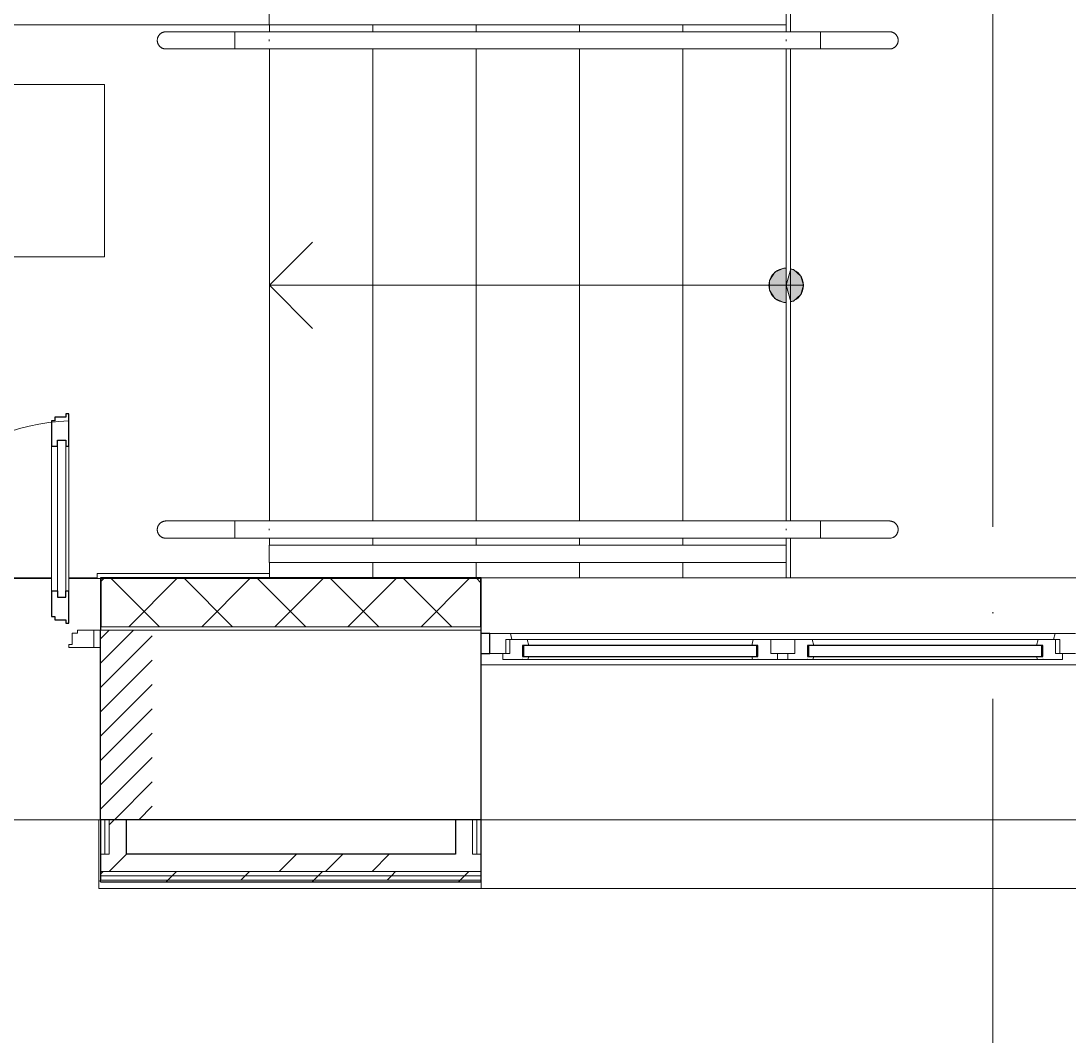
# Model space of a CAD drawing. Header units: millimetres. Extents: x -259809 to 472825, y -397243 to 31861.
# Drawn here: x -25477 to -22435, y -326460 to -323514 of the extents above; entities that cross this region are included whole.
import ezdxf

# ---------------------------------------------------------------- set-up
doc = ezdxf.new("R2010")
doc.units = ezdxf.units.MM
doc.linetypes.add('ADSK_Линия сетки', pattern=[25, 20, -2.5, 0, -2.5])
doc.linetypes.add('ADSK_Штриховая_ш2 п1_5', pattern=[4.5, 3, -1.5])
for name, color, linetype, lineweight in [('_ Окна', 252, 'Continuous', 30), ('Аннотация', 252, 'Continuous', 18), ('Двери', 252, 'Continuous', 9), ('Лестницы', 252, 'Continuous', 9), ('Ограждение', 252, 'Continuous', 9), ('Окна', 252, 'Continuous', 9), ('Оси', 252, 'Continuous', 9), ('Стены внутренние', 252, 'Continuous', 18), ('Стены наружные', 252, 'Continuous', 18), ('Стены штриховка', 7, 'Continuous', 9), ('Стрелки вверх', 7, 'Continuous', 18)]:
    doc.layers.add(name, color=color, linetype=linetype, lineweight=lineweight)
doc.layers.add('Двери открывание', color=7, linetype='Continuous', lineweight=9, true_color=0xc0c0c0)

# ---------------------------------------------------------------- blocks, each defined once
blk = doc.blocks.new('1 этаж')
at = {"layer": 'Двери', "lineweight": 18, "true_color": 0x636466}
h = blk.add_hatch(dxfattribs=at)
h.set_pattern_fill('FP_2', color=251, style=0, pattern_type=2)
h.set_pattern_definition([(45, (-26220.8, 27129.687), (-35.3553, 35.3553), [])])
h.paths.add_polyline_path([(-25149.4, 26854.7), (-25095.8, 26854.7), (-25095.8, 27404.7), (-25245.8, 27404.7), (-25245.8, 26854.7)])
h.paths.add_polyline_path([(-26945.8, 26854.7), (-26945.8, 27404.7), (-27095.8, 27404.7), (-27095.8, 26854.7)])
at = {"layer": 'Стрелки вверх', "true_color": 0x636466}
h = blk.add_hatch(color=251, dxfattribs=at)
edge = h.paths.add_edge_path()
edge.add_arc((-23255.8, 28405.7), 50, 89.8309, 270.1691)
edge.add_line((-23255.7, 28355.7), (-23255.8, 28405.7))
edge.add_line((-23255.8, 28405.7), (-23255.7, 28455.7))
for points in [[(-23262.9, 28356.2), (-23255.8, 28357.2), (-23255.8, 28454.2), (-23262.9, 28455.2), (-23288.5, 28443.5), (-23303.8, 28419.8), (-23303.8, 28391.6), (-23288.5, 28367.9)], [(-23242.8, 28359.1), (-23235, 28360.2), (-23213.7, 28378.7), (-23205.8, 28405.7), (-23213.7, 28432.7), (-23235, 28451.2), (-23242.8, 28452.3)]]:
    blk.add_hatch(color=251, dxfattribs=at).paths.add_polyline_path(points)
h = blk.add_hatch(color=251, dxfattribs=at)
edge = h.paths.add_edge_path()
edge.add_arc((-23255.8, 28405.7), 50, 0, 74.5742)
edge.add_line((-23242.5, 28453.9), (-23255.8, 28405.7))
edge.add_line((-23255.8, 28405.7), (-23205.8, 28405.7))
h = blk.add_hatch(color=251, dxfattribs=at)
edge = h.paths.add_edge_path()
edge.add_arc((-23255.8, 28405.7), 50, 285.4258, 360)
edge.add_line((-23205.8, 28405.7), (-23255.8, 28405.7))
edge.add_line((-23255.8, 28405.7), (-23242.5, 28357.5))
at = {"layer": '_ Окна', "color": 251, "true_color": 0x636466}
for p, q in [((-24115.8, 27394.7), (-24140.8, 27394.7)), ((-24115.8, 27336.7), (-24115.8, 27394.7)), ((-24017.8, 27360.7), (-24020.8, 27360.7)), ((-24020.8, 27360.7), (-24020.8, 27328.7)), ((-23340.8, 27360.7), (-24017.8, 27360.7)), ((-24017.8, 27360.7), (-24017.8, 27328.7)), ((-24017.8, 27328.7), (-24017.8, 27360.7)), ((-23340.8, 27328.7), (-23340.8, 27360.7)), ((-23340.8, 27360.7), (-23340.8, 27328.7)), ((-23337.8, 27360.7), (-23340.8, 27360.7)), ((-23337.8, 27328.7), (-23337.8, 27360.7)), ((-23190.8, 27360.7), (-23193.8, 27360.7)), ((-23193.8, 27360.7), (-23193.8, 27328.7)), ((-22513.8, 27360.7), (-23190.8, 27360.7)), ((-23190.8, 27360.7), (-23190.8, 27328.7)), ((-23190.8, 27328.7), (-23190.8, 27360.7)), ((-22513.8, 27328.7), (-22513.8, 27360.7)), ((-22513.8, 27360.7), (-22513.8, 27328.7)), ((-22510.8, 27360.7), (-22513.8, 27360.7)), ((-22510.8, 27328.7), (-22510.8, 27360.7)), ((-24140.8, 27336.7), (-24115.8, 27336.7)), ((-24020.8, 27328.7), (-24017.8, 27328.7)), ((-24017.8, 27328.7), (-23340.8, 27328.7)), ((-23340.8, 27328.7), (-23337.8, 27328.7)), ((-23193.8, 27328.7), (-23190.8, 27328.7)), ((-23190.8, 27328.7), (-22513.8, 27328.7)), ((-22513.8, 27328.7), (-22510.8, 27328.7))]:
    blk.add_line(p, q, dxfattribs=at)
at = {"layer": '_ Окна', "color": 251, "lineweight": 18, "true_color": 0x636466}
for p, q in [((-24056.4, 27394.7), (-24115.8, 27394.7)), ((-24115.8, 27394.7), (-24115.8, 27336.7)), ((-24051.8, 27377.7), (-24056.4, 27394.7)), ((-22475.2, 27394.7), (-22479.8, 27377.7)), ((-22415.8, 27394.7), (-22475.2, 27394.7)), ((-24069.8, 27336.7), (-24069.8, 27377.7)), ((-24069.8, 27377.7), (-24057.8, 27377.7)), ((-24057.8, 27377.7), (-24057.8, 27336.7)), ((-24007.4, 27377.7), (-24057.8, 27377.7)), ((-24020.8, 27328.7), (-24020.8, 27360.7)), ((-24020.8, 27360.7), (-24002.8, 27360.7)), ((-24002.8, 27360.7), (-24007.4, 27377.7)), ((-23351.2, 27377.7), (-23355.8, 27360.7)), ((-23355.8, 27360.7), (-23337.8, 27360.7)), ((-23300.8, 27377.7), (-23351.2, 27377.7)), ((-23337.8, 27360.7), (-23337.8, 27328.7)), ((-23300.8, 27336.7), (-23300.8, 27377.7)), ((-23230.8, 27377.7), (-23230.8, 27336.7)), ((-23180.4, 27377.7), (-23230.8, 27377.7)), ((-23193.8, 27328.7), (-23193.8, 27360.7)), ((-23193.8, 27360.7), (-23175.8, 27360.7)), ((-23175.8, 27360.7), (-23180.4, 27377.7)), ((-22524.2, 27377.7), (-22528.8, 27360.7)), ((-22528.8, 27360.7), (-22510.8, 27360.7)), ((-22473.8, 27377.7), (-22524.2, 27377.7)), ((-22510.8, 27360.7), (-22510.8, 27328.7)), ((-22473.8, 27336.7), (-22473.8, 27377.7)), ((-22473.8, 27377.7), (-22461.8, 27377.7)), ((-22461.8, 27377.7), (-22461.8, 27336.7)), ((-24115.8, 27336.7), (-24077.8, 27336.7)), ((-24057.8, 27336.7), (-24077.8, 27336.7)), ((-24077.8, 27336.7), (-24077.8, 27319.7)), ((-24077.8, 27319.7), (-24021.8, 27319.7)), ((-24021.8, 27319.7), (-24020.8, 27320.7)), ((-24002.8, 27328.7), (-24020.8, 27328.7)), ((-24020.8, 27320.7), (-24019.8, 27319.7)), ((-24019.8, 27319.7), (-24005.2, 27319.7)), ((-24005.2, 27319.7), (-24002.8, 27328.7)), ((-23337.8, 27328.7), (-23355.8, 27328.7)), ((-23355.8, 27328.7), (-23353.4, 27319.7)), ((-23353.4, 27319.7), (-23338.8, 27319.7)), ((-23338.8, 27319.7), (-23337.8, 27320.7)), ((-23337.8, 27320.7), (-23336.8, 27319.7)), ((-23336.8, 27319.7), (-23280.8, 27319.7)), ((-23280.8, 27336.7), (-23300.8, 27336.7)), ((-23280.8, 27319.7), (-23280.8, 27336.7)), ((-23230.8, 27336.7), (-23250.8, 27336.7)), ((-23250.8, 27336.7), (-23250.8, 27319.7)), ((-23250.8, 27319.7), (-23194.8, 27319.7)), ((-23194.8, 27319.7), (-23193.8, 27320.7)), ((-23175.8, 27328.7), (-23193.8, 27328.7)), ((-23193.8, 27320.7), (-23192.8, 27319.7)), ((-23192.8, 27319.7), (-23178.2, 27319.7)), ((-23178.2, 27319.7), (-23175.8, 27328.7)), ((-22510.8, 27328.7), (-22528.8, 27328.7)), ((-22528.8, 27328.7), (-22526.4, 27319.7)), ((-22526.4, 27319.7), (-22511.8, 27319.7)), ((-22511.8, 27319.7), (-22510.8, 27320.7)), ((-22510.8, 27320.7), (-22509.8, 27319.7)), ((-22509.8, 27319.7), (-22453.8, 27319.7)), ((-22453.8, 27336.7), (-22473.8, 27336.7)), ((-22453.8, 27319.7), (-22453.8, 27336.7)), ((-22453.8, 27336.7), (-22415.8, 27336.7))]:
    blk.add_line(p, q, dxfattribs=at)
at = {"layer": 'Аннотация', "color": 251, "lineweight": 20, "true_color": 0x636466}
for p, q in [((-26534, 28988.5), (-25234, 28988.5)), ((-25234, 28988.5), (-25234, 28488.5)), ((-25234, 28488.5), (-26534, 28488.5))]:
    blk.add_line(p, q, dxfattribs=at)
at = {"layer": 'Двери', "color": 251, "lineweight": 30, "true_color": 0x636466}
for p, q in [((-25346.8, 28022.7), (-25378.8, 28022.7)), ((-25378.8, 28022.7), (-25378.8, 28012.7)), ((-25337.8, 28032.7), (-25346.8, 28032.7)), ((-25346.8, 28032.7), (-25346.8, 28022.7)), ((-25337.8, 27938.7), (-25337.8, 28032.7)), ((-25378.8, 28012.7), (-25387.8, 28012.7)), ((-25387.8, 28012.7), (-25387.8, 27938.7)), ((-25370.8, 27938.7), (-25370.8, 27956.7)), ((-25370.8, 27956.7), (-25346.8, 27956.7)), ((-25346.8, 27956.7), (-25346.8, 27938.7)), ((-25387.8, 27938.7), (-25370.8, 27938.7)), ((-25346.8, 27938.7), (-25337.8, 27938.7)), ((-25387.8, 27518.7), (-25387.8, 27444.7)), ((-25387.8, 27518.7), (-25370.8, 27518.7)), ((-25370.8, 27518.7), (-25370.8, 27500.7)), ((-25370.8, 27500.7), (-25346.8, 27500.7)), ((-25346.8, 27518.7), (-25337.8, 27518.7)), ((-25346.8, 27500.7), (-25346.8, 27518.7)), ((-25337.8, 27424.7), (-25337.8, 27518.7)), ((-25387.8, 27444.7), (-25378.8, 27444.7)), ((-25378.8, 27444.7), (-25378.8, 27434.7)), ((-25378.8, 27434.7), (-25346.8, 27434.7)), ((-25346.8, 27434.7), (-25346.8, 27424.7)), ((-25346.8, 27424.7), (-25337.8, 27424.7))]:
    blk.add_line(p, q, dxfattribs=at)
at = {"layer": 'Двери', "color": 251, "true_color": 0x636466}
for p, q in [((-25370.8, 27500.7), (-25370.8, 27956.7)), ((-25370.8, 27956.7), (-25346.8, 27956.7)), ((-25346.8, 27956.7), (-25346.8, 27500.7)), ((-25387.8, 27938.7), (-25387.8, 27518.7)), ((-25337.8, 27518.7), (-25337.8, 27938.7)), ((-25346.8, 27500.7), (-25370.8, 27500.7)), ((-25312.8, 27395.7), (-25327.8, 27395.7)), ((-25327.8, 27395.7), (-25327.8, 27363.7)), ((-25312.8, 27404.7), (-25312.8, 27395.7)), ((-25265.8, 27404.7), (-25312.8, 27404.7)), ((-25245.8, 27404.7), (-25265.8, 27404.7)), ((-25265.8, 27404.7), (-25265.8, 27354.7)), ((-25265.8, 27354.7), (-25265.8, 27404.7)), ((-25245.8, 27354.7), (-25245.8, 27404.7)), ((-25327.8, 27363.7), (-25337.8, 27363.7)), ((-25337.8, 27363.7), (-25337.8, 27354.7)), ((-25337.8, 27354.7), (-25265.8, 27354.7)), ((-25265.8, 27354.7), (-25245.8, 27354.7))]:
    blk.add_line(p, q, dxfattribs=at)
at = {"layer": 'Двери', "color": 251, "linetype": 'ADSK_Штриховая_ш2 п1_5', "true_color": 0x636466}
for p, q in [((-25095.8, 27404.7), (-25245.8, 27404.7)), ((-25245.8, 27404.7), (-25245.8, 26854.7)), ((-25245.8, 26854.7), (-25095.8, 26854.7))]:
    blk.add_line(p, q, dxfattribs=at)
at = {"layer": 'Двери открывание', "color": 251, "true_color": 0x636466}
blk.add_arc((-25317.8, 27424.7), 588, 91.9492, 180, dxfattribs=at)
at = {"layer": 'Лестницы', "color": 251, "true_color": 0x636466}
for p, q in [((-24755.8, 29141.7), (-24755.8, 29161.7)), ((-24755.8, 29141.7), (-24755.8, 29161.7)), ((-24455.8, 29141.7), (-24455.8, 29161.7)), ((-24455.8, 29141.7), (-24455.8, 29161.7)), ((-24155.8, 29141.7), (-24155.8, 29161.7)), ((-24155.8, 29141.7), (-24155.8, 29161.7)), ((-23855.8, 29141.7), (-23855.8, 29161.7)), ((-23855.8, 29141.7), (-23855.8, 29161.7)), ((-23555.8, 29141.7), (-23555.8, 29161.7)), ((-23555.8, 29141.7), (-23555.8, 29161.7)), ((-24755.8, 27721.7), (-24755.8, 29091.7)), ((-24755.8, 27721.7), (-24755.8, 29091.7)), ((-24455.8, 27721.7), (-24455.8, 29091.7)), ((-24455.8, 27721.7), (-24455.8, 29091.7)), ((-24155.8, 27721.7), (-24155.8, 29091.7)), ((-24155.8, 27721.7), (-24155.8, 29091.7)), ((-23855.8, 27721.7), (-23855.8, 29091.7)), ((-23855.8, 27721.7), (-23855.8, 29091.7)), ((-23555.8, 27721.7), (-23555.8, 29091.7)), ((-23555.8, 27721.7), (-23555.8, 29091.7)), ((-24755.8, 27651.7), (-24755.8, 27671.7)), ((-24755.8, 27651.7), (-24755.8, 27671.7)), ((-24455.8, 27651.7), (-24455.8, 27671.7)), ((-24455.8, 27651.7), (-24455.8, 27671.7)), ((-24155.8, 27651.7), (-24155.8, 27671.7)), ((-24155.8, 27651.7), (-24155.8, 27671.7)), ((-23855.8, 27651.7), (-23855.8, 27671.7)), ((-23855.8, 27651.7), (-23855.8, 27671.7)), ((-23555.8, 27651.7), (-23555.8, 27671.7)), ((-23555.8, 27651.7), (-23555.8, 27671.7)), ((-24755.8, 27569.7), (-24755.8, 27601.7)), ((-24755.8, 27569.7), (-24755.8, 27601.7)), ((-24455.8, 27556.7), (-24455.8, 27601.7)), ((-24455.8, 27556.7), (-24455.8, 27601.7)), ((-24155.8, 27556.7), (-24155.8, 27601.7)), ((-24155.8, 27556.7), (-24155.8, 27601.7)), ((-23855.8, 27556.7), (-23855.8, 27601.7)), ((-23855.8, 27556.7), (-23855.8, 27601.7)), ((-23555.8, 27556.7), (-23555.8, 27601.7)), ((-23555.8, 27556.7), (-23555.8, 27601.7)), ((-26803.8, 27554.7), (-25387.8, 27554.7)), ((-25337.8, 27554.7), (-25255.8, 27554.7))]:
    blk.add_line(p, q, dxfattribs=at)
at = {"layer": 'Ограждение', "color": 251, "true_color": 0x636466}
for p, q in [((-24756.2, 29161.7), (-24756.2, 29211.7)), ((-23255.8, 29211.7), (-23255.8, 29161.7)), ((-26960.8, 29161.7), (-24755.8, 29161.7)), ((-23255.8, 29161.7), (-24756.2, 29161.7)), ((-24762.4, 29141.7), (-24856.2, 29141.7)), ((-24856.2, 29091.7), (-24856.2, 29141.7)), ((-24756.2, 29141.7), (-24856.2, 29141.7)), ((-24856.2, 29119), (-24856.2, 29114.3)), ((-24856.2, 29116.7), (-24856.2, 29119)), ((-24856.2, 29114.3), (-24856.2, 29116.7)), ((-23262, 29141.7), (-24762.4, 29141.7)), ((-23255.8, 29141.7), (-24756.2, 29141.7)), ((-23155.8, 29141.7), (-23256.4, 29141.7)), ((-23155.8, 29141.7), (-23255.8, 29141.7)), ((-23155.8, 29091.7), (-23155.8, 29141.7)), ((-23155.8, 29114.3), (-23155.8, 29119)), ((-23155.8, 29119), (-23155.8, 29116.7)), ((-23155.8, 29116.7), (-23155.8, 29114.3)), ((-24856.2, 29091.7), (-24762.4, 29091.7)), ((-24756.2, 29091.7), (-24856.2, 29091.7)), ((-24762.4, 29091.7), (-23262, 29091.7)), ((-23255.8, 29091.7), (-24756.2, 29091.7)), ((-23256.4, 29091.7), (-23155.8, 29091.7)), ((-23155.8, 29091.7), (-23255.8, 29091.7)), ((-24762.4, 27721.7), (-24856.2, 27721.7)), ((-24856.2, 27671.7), (-24856.2, 27721.7)), ((-24756.2, 27721.7), (-24856.2, 27721.7)), ((-23262, 27721.7), (-24762.4, 27721.7)), ((-23255.8, 27721.7), (-24756.2, 27721.7)), ((-23155.8, 27721.7), (-23256.4, 27721.7)), ((-23155.8, 27721.7), (-23255.8, 27721.7)), ((-23155.8, 27671.7), (-23155.8, 27721.7)), ((-24856.2, 27699), (-24856.2, 27694.3)), ((-24856.2, 27696.7), (-24856.2, 27699)), ((-24856.2, 27694.3), (-24856.2, 27696.7)), ((-23155.8, 27694.3), (-23155.8, 27699)), ((-23155.8, 27699), (-23155.8, 27696.7)), ((-23155.8, 27696.7), (-23155.8, 27694.3)), ((-24856.2, 27671.7), (-24762.4, 27671.7)), ((-24756.2, 27671.7), (-24856.2, 27671.7)), ((-24762.4, 27671.7), (-23262, 27671.7)), ((-23255.8, 27671.7), (-24756.2, 27671.7)), ((-23256.4, 27671.7), (-23155.8, 27671.7)), ((-23155.8, 27671.7), (-23255.8, 27671.7)), ((-24756.2, 27601.7), (-24756.2, 27651.7)), ((-23255.8, 27651.7), (-24756.2, 27651.7)), ((-23255.8, 27651.7), (-23255.8, 27601.7)), ((-23255.8, 27601.7), (-24756.2, 27601.7)), ((-22390.8, 27304.7), (-24140.8, 27304.7)), ((-25250.8, 26654.7), (-25250.8, 26854.7)), ((-25245.8, 26854.7), (-25250.8, 26854.7)), ((-22390.8, 26854.7), (-24140.8, 26854.7)), ((-11050.8, 26654.7), (-25250.8, 26654.7)), ((-24140.8, 26654.7), (-24140.8, 26674.7)), ((-22390.8, 26654.7), (-24140.8, 26654.7))]:
    blk.add_line(p, q, dxfattribs=at)
at = {"layer": 'Ограждение', "color": 251, "true_color": 0x636466, "flags": 128}
for points in [[(-25081.2, 29116.7), (-25081.2, 29117.7), (-25081.1, 29118.7), (-25081, 29119.7), (-25080.9, 29120.7), (-25080.7, 29121.7), (-25080.5, 29122.6), (-25080.2, 29123.6), (-25079.9, 29124.6), (-25079.6, 29125.5), (-25079.2, 29126.4), (-25078.8, 29127.3), (-25078.3, 29128.2), (-25077.9, 29129.1), (-25077.4, 29130), (-25076.8, 29130.8), (-25076.2, 29131.6), (-25075.6, 29132.4), (-25075, 29133.2), (-25074.3, 29133.9), (-25073.6, 29134.6), (-25072.9, 29135.3), (-25072.1, 29136), (-25071.3, 29136.6), (-25070.5, 29137.2), (-25069.7, 29137.7), (-25068.8, 29138.2), (-25068, 29138.7), (-25067.1, 29139.2), (-25066.2, 29139.6), (-25065.2, 29140), (-25064.3, 29140.3), (-25063.3, 29140.6), (-25062.4, 29140.9), (-25061.4, 29141.1), (-25060.4, 29141.3), (-25059.4, 29141.5), (-25058.4, 29141.6), (-25057.4, 29141.7), (-25056.4, 29141.7), (-25056.2, 29141.7)], [(-25056.2, 29091.7), (-25057.2, 29091.7), (-25058.2, 29091.8), (-25059.2, 29091.9), (-25060.2, 29092), (-25061.1, 29092.2), (-25062.1, 29092.4), (-25063.1, 29092.7), (-25064, 29093), (-25065, 29093.3), (-25065.9, 29093.7), (-25066.8, 29094.1), (-25067.7, 29094.5), (-25068.6, 29095), (-25069.5, 29095.5), (-25070.3, 29096.1), (-25071.1, 29096.6), (-25071.9, 29097.2), (-25072.7, 29097.9), (-25073.4, 29098.6), (-25074.1, 29099.3), (-25074.8, 29100), (-25075.4, 29100.8), (-25076.1, 29101.5), (-25076.7, 29102.3), (-25077.2, 29103.2), (-25077.7, 29104), (-25078.2, 29104.9), (-25078.7, 29105.8), (-25079.1, 29106.7), (-25079.5, 29107.6), (-25079.8, 29108.6), (-25080.1, 29109.5), (-25080.4, 29110.5), (-25080.6, 29111.5), (-25080.8, 29112.4), (-25081, 29113.4), (-25081.1, 29114.4), (-25081.1, 29115.4), (-25081.2, 29116.4), (-25081.2, 29116.7)], [(-24856.2, 29141.7), (-24864.2, 29141.7), (-24872.2, 29141.7), (-24880.1, 29141.7), (-24888, 29141.7), (-24895.9, 29141.7), (-24903.7, 29141.7), (-24911.4, 29141.7), (-24919.1, 29141.7), (-24926.6, 29141.7), (-24934.1, 29141.7), (-24941.4, 29141.7), (-24948.5, 29141.7), (-24955.5, 29141.7), (-24962.4, 29141.7), (-24969.1, 29141.7), (-24975.6, 29141.7), (-24981.9, 29141.7), (-24988, 29141.7), (-24994, 29141.7), (-24999.6, 29141.7), (-25005.1, 29141.7), (-25010.3, 29141.7), (-25015.3, 29141.7), (-25020, 29141.7), (-25024.5, 29141.7), (-25028.7, 29141.7), (-25032.6, 29141.7), (-25036.2, 29141.7), (-25039.5, 29141.7), (-25042.6, 29141.7), (-25045.3, 29141.7), (-25047.8, 29141.7), (-25049.9, 29141.7), (-25051.7, 29141.7), (-25053.3, 29141.7), (-25054.5, 29141.7), (-25055.3, 29141.7), (-25055.9, 29141.7), (-25056.2, 29141.7), (-25056.2, 29141.7)], [(-25056.2, 29141.7), (-25056, 29141.7), (-25055.5, 29141.7), (-25054.7, 29141.7), (-25053.6, 29141.7), (-25052.2, 29141.7), (-25050.4, 29141.7), (-25048.4, 29141.7), (-25046, 29141.7), (-25043.4, 29141.7), (-25040.4, 29141.7), (-25037.1, 29141.7), (-25033.6, 29141.7), (-25029.7, 29141.7), (-25025.6, 29141.7), (-25021.2, 29141.7), (-25016.6, 29141.7), (-25011.7, 29141.7), (-25006.5, 29141.7), (-25001.1, 29141.7), (-24995.5, 29141.7), (-24989.7, 29141.7), (-24983.6, 29141.7), (-24977.3, 29141.7), (-24970.9, 29141.7), (-24964.2, 29141.7), (-24957.4, 29141.7), (-24950.4, 29141.7), (-24943.3, 29141.7), (-24936, 29141.7), (-24928.6, 29141.7), (-24921.1, 29141.7), (-24913.5, 29141.7), (-24905.8, 29141.7), (-24898, 29141.7), (-24890.2, 29141.7), (-24882.3, 29141.7), (-24874.3, 29141.7), (-24866.3, 29141.7), (-24858.3, 29141.7), (-24856.2, 29141.7)], [(-23155.8, 29141.7), (-23147.8, 29141.7), (-23139.8, 29141.7), (-23131.9, 29141.7), (-23123.9, 29141.7), (-23116.1, 29141.7), (-23108.3, 29141.7), (-23100.5, 29141.7), (-23092.9, 29141.7), (-23085.3, 29141.7), (-23077.9, 29141.7), (-23070.6, 29141.7), (-23063.4, 29141.7), (-23056.4, 29141.7), (-23049.6, 29141.7), (-23042.9, 29141.7), (-23036.4, 29141.7), (-23030, 29141.7), (-23023.9, 29141.7), (-23018, 29141.7), (-23012.3, 29141.7), (-23006.9, 29141.7), (-23001.7, 29141.7), (-22996.7, 29141.7), (-22992, 29141.7), (-22987.5, 29141.7), (-22983.3, 29141.7), (-22979.4, 29141.7), (-22975.8, 29141.7), (-22972.4, 29141.7), (-22969.4, 29141.7), (-22966.6, 29141.7), (-22964.2, 29141.7), (-22962.1, 29141.7), (-22960.2, 29141.7), (-22958.7, 29141.7), (-22957.5, 29141.7), (-22956.6, 29141.7), (-22956.1, 29141.7), (-22955.8, 29141.7), (-22955.8, 29141.7)], [(-22955.8, 29141.7), (-22956, 29141.7), (-22956.4, 29141.7), (-22957.2, 29141.7), (-22958.4, 29141.7), (-22959.8, 29141.7), (-22961.5, 29141.7), (-22963.6, 29141.7), (-22966, 29141.7), (-22968.6, 29141.7), (-22971.6, 29141.7), (-22974.9, 29141.7), (-22978.4, 29141.7), (-22982.2, 29141.7), (-22986.4, 29141.7), (-22990.7, 29141.7), (-22995.4, 29141.7), (-23000.3, 29141.7), (-23005.4, 29141.7), (-23010.8, 29141.7), (-23016.5, 29141.7), (-23022.3, 29141.7), (-23028.4, 29141.7), (-23034.6, 29141.7), (-23041.1, 29141.7), (-23047.7, 29141.7), (-23054.6, 29141.7), (-23061.5, 29141.7), (-23068.7, 29141.7), (-23075.9, 29141.7), (-23083.3, 29141.7), (-23090.8, 29141.7), (-23098.5, 29141.7), (-23106.2, 29141.7), (-23114, 29141.7), (-23121.8, 29141.7), (-23129.7, 29141.7), (-23137.7, 29141.7), (-23145.6, 29141.7), (-23153.6, 29141.7), (-23155.8, 29141.7)], [(-22955.8, 29141.7), (-22954.8, 29141.7), (-22953.8, 29141.6), (-22952.8, 29141.5), (-22951.8, 29141.4), (-22950.8, 29141.2), (-22949.9, 29141), (-22948.9, 29140.7), (-22947.9, 29140.4), (-22947, 29140.1), (-22946.1, 29139.7), (-22945.2, 29139.3), (-22944.3, 29138.9), (-22943.4, 29138.4), (-22942.5, 29137.9), (-22941.7, 29137.3), (-22940.9, 29136.7), (-22940.1, 29136.1), (-22939.3, 29135.5), (-22938.6, 29134.8), (-22937.9, 29134.1), (-22937.2, 29133.4), (-22936.5, 29132.6), (-22935.9, 29131.8), (-22935.3, 29131), (-22934.8, 29130.2), (-22934.2, 29129.3), (-22933.8, 29128.5), (-22933.3, 29127.6), (-22932.9, 29126.7), (-22932.5, 29125.7), (-22932.2, 29124.8), (-22931.9, 29123.9), (-22931.6, 29122.9), (-22931.4, 29121.9), (-22931.2, 29120.9), (-22931, 29119.9), (-22930.9, 29119), (-22930.8, 29118), (-22930.8, 29117), (-22930.8, 29116.7)], [(-22930.8, 29116.7), (-22930.8, 29115.7), (-22930.9, 29114.7), (-22931, 29113.7), (-22931.1, 29112.7), (-22931.3, 29111.7), (-22931.5, 29110.7), (-22931.8, 29109.8), (-22932.1, 29108.8), (-22932.4, 29107.9), (-22932.8, 29107), (-22933.2, 29106), (-22933.6, 29105.1), (-22934.1, 29104.3), (-22934.6, 29103.4), (-22935.2, 29102.6), (-22935.7, 29101.8), (-22936.4, 29101), (-22937, 29100.2), (-22937.7, 29099.5), (-22938.4, 29098.8), (-22939.1, 29098.1), (-22939.9, 29097.4), (-22940.7, 29096.8), (-22941.5, 29096.2), (-22942.3, 29095.7), (-22943.1, 29095.1), (-22944, 29094.6), (-22944.9, 29094.2), (-22945.8, 29093.8), (-22946.7, 29093.4), (-22947.7, 29093), (-22948.6, 29092.7), (-22949.6, 29092.5), (-22950.6, 29092.2), (-22951.6, 29092.1), (-22952.5, 29091.9), (-22953.5, 29091.8), (-22954.5, 29091.7), (-22955.5, 29091.7), (-22955.8, 29091.7)], [(-24856.2, 29091.7), (-24864.2, 29091.7), (-24872.2, 29091.7), (-24880.1, 29091.7), (-24888, 29091.7), (-24895.9, 29091.7), (-24903.7, 29091.7), (-24911.4, 29091.7), (-24919.1, 29091.7), (-24926.6, 29091.7), (-24934.1, 29091.7), (-24941.4, 29091.7), (-24948.5, 29091.7), (-24955.5, 29091.7), (-24962.4, 29091.7), (-24969.1, 29091.7), (-24975.6, 29091.7), (-24981.9, 29091.7), (-24988, 29091.7), (-24994, 29091.7), (-24999.6, 29091.7), (-25005.1, 29091.7), (-25010.3, 29091.7), (-25015.3, 29091.7), (-25020, 29091.7), (-25024.5, 29091.7), (-25028.7, 29091.7), (-25032.6, 29091.7), (-25036.2, 29091.7), (-25039.5, 29091.7), (-25042.6, 29091.7), (-25045.3, 29091.7), (-25047.8, 29091.7), (-25049.9, 29091.7), (-25051.7, 29091.7), (-25053.3, 29091.7), (-25054.5, 29091.7), (-25055.3, 29091.7), (-25055.9, 29091.7), (-25056.2, 29091.7), (-25056.2, 29091.7)], [(-25056.2, 29091.7), (-25056, 29091.7), (-25055.5, 29091.7), (-25054.7, 29091.7), (-25053.6, 29091.7), (-25052.2, 29091.7), (-25050.4, 29091.7), (-25048.4, 29091.7), (-25046, 29091.7), (-25043.4, 29091.7), (-25040.4, 29091.7), (-25037.1, 29091.7), (-25033.6, 29091.7), (-25029.7, 29091.7), (-25025.6, 29091.7), (-25021.2, 29091.7), (-25016.6, 29091.7), (-25011.7, 29091.7), (-25006.5, 29091.7), (-25001.1, 29091.7), (-24995.5, 29091.7), (-24989.7, 29091.7), (-24983.6, 29091.7), (-24977.3, 29091.7), (-24970.9, 29091.7), (-24964.2, 29091.7), (-24957.4, 29091.7), (-24950.4, 29091.7), (-24943.3, 29091.7), (-24936, 29091.7), (-24928.6, 29091.7), (-24921.1, 29091.7), (-24913.5, 29091.7), (-24905.8, 29091.7), (-24898, 29091.7), (-24890.2, 29091.7), (-24882.3, 29091.7), (-24874.3, 29091.7), (-24866.3, 29091.7), (-24858.3, 29091.7), (-24856.2, 29091.7)], [(-23155.8, 29091.7), (-23147.8, 29091.7), (-23139.8, 29091.7), (-23131.9, 29091.7), (-23123.9, 29091.7), (-23116.1, 29091.7), (-23108.3, 29091.7), (-23100.5, 29091.7), (-23092.9, 29091.7), (-23085.3, 29091.7), (-23077.9, 29091.7), (-23070.6, 29091.7), (-23063.4, 29091.7), (-23056.4, 29091.7), (-23049.6, 29091.7), (-23042.9, 29091.7), (-23036.4, 29091.7), (-23030, 29091.7), (-23023.9, 29091.7), (-23018, 29091.7), (-23012.3, 29091.7), (-23006.9, 29091.7), (-23001.7, 29091.7), (-22996.7, 29091.7), (-22992, 29091.7), (-22987.5, 29091.7), (-22983.3, 29091.7), (-22979.4, 29091.7), (-22975.8, 29091.7), (-22972.4, 29091.7), (-22969.4, 29091.7), (-22966.6, 29091.7), (-22964.2, 29091.7), (-22962.1, 29091.7), (-22960.2, 29091.7), (-22958.7, 29091.7), (-22957.5, 29091.7), (-22956.6, 29091.7), (-22956.1, 29091.7), (-22955.8, 29091.7), (-22955.8, 29091.7)], [(-22955.8, 29091.7), (-22956, 29091.7), (-22956.4, 29091.7), (-22957.2, 29091.7), (-22958.4, 29091.7), (-22959.8, 29091.7), (-22961.5, 29091.7), (-22963.6, 29091.7), (-22966, 29091.7), (-22968.6, 29091.7), (-22971.6, 29091.7), (-22974.9, 29091.7), (-22978.4, 29091.7), (-22982.2, 29091.7), (-22986.4, 29091.7), (-22990.7, 29091.7), (-22995.4, 29091.7), (-23000.3, 29091.7), (-23005.4, 29091.7), (-23010.8, 29091.7), (-23016.5, 29091.7), (-23022.3, 29091.7), (-23028.4, 29091.7), (-23034.6, 29091.7), (-23041.1, 29091.7), (-23047.7, 29091.7), (-23054.6, 29091.7), (-23061.5, 29091.7), (-23068.7, 29091.7), (-23075.9, 29091.7), (-23083.3, 29091.7), (-23090.8, 29091.7), (-23098.5, 29091.7), (-23106.2, 29091.7), (-23114, 29091.7), (-23121.8, 29091.7), (-23129.7, 29091.7), (-23137.7, 29091.7), (-23145.6, 29091.7), (-23153.6, 29091.7), (-23155.8, 29091.7)], [(-25081.2, 27696.7), (-25081.2, 27697.7), (-25081.1, 27698.7), (-25081, 27699.7), (-25080.9, 27700.7), (-25080.7, 27701.7), (-25080.5, 27702.6), (-25080.2, 27703.6), (-25079.9, 27704.6), (-25079.6, 27705.5), (-25079.2, 27706.4), (-25078.8, 27707.3), (-25078.3, 27708.2), (-25077.9, 27709.1), (-25077.4, 27710), (-25076.8, 27710.8), (-25076.2, 27711.6), (-25075.6, 27712.4), (-25075, 27713.2), (-25074.3, 27713.9), (-25073.6, 27714.6), (-25072.9, 27715.3), (-25072.1, 27716), (-25071.3, 27716.6), (-25070.5, 27717.2), (-25069.7, 27717.7), (-25068.8, 27718.2), (-25068, 27718.7), (-25067.1, 27719.2), (-25066.2, 27719.6), (-25065.2, 27720), (-25064.3, 27720.3), (-25063.3, 27720.6), (-25062.4, 27720.9), (-25061.4, 27721.1), (-25060.4, 27721.3), (-25059.4, 27721.5), (-25058.4, 27721.6), (-25057.4, 27721.7), (-25056.4, 27721.7), (-25056.2, 27721.7)], [(-24856.2, 27721.7), (-24864.2, 27721.7), (-24872.2, 27721.7), (-24880.1, 27721.7), (-24888, 27721.7), (-24895.9, 27721.7), (-24903.7, 27721.7), (-24911.4, 27721.7), (-24919.1, 27721.7), (-24926.6, 27721.7), (-24934.1, 27721.7), (-24941.4, 27721.7), (-24948.5, 27721.7), (-24955.5, 27721.7), (-24962.4, 27721.7), (-24969.1, 27721.7), (-24975.6, 27721.7), (-24981.9, 27721.7), (-24988, 27721.7), (-24994, 27721.7), (-24999.6, 27721.7), (-25005.1, 27721.7), (-25010.3, 27721.7), (-25015.3, 27721.7), (-25020, 27721.7), (-25024.5, 27721.7), (-25028.7, 27721.7), (-25032.6, 27721.7), (-25036.2, 27721.7), (-25039.5, 27721.7), (-25042.6, 27721.7), (-25045.3, 27721.7), (-25047.8, 27721.7), (-25049.9, 27721.7), (-25051.7, 27721.7), (-25053.3, 27721.7), (-25054.5, 27721.7), (-25055.3, 27721.7), (-25055.9, 27721.7), (-25056.2, 27721.7), (-25056.2, 27721.7)], [(-25056.2, 27721.7), (-25056, 27721.7), (-25055.5, 27721.7), (-25054.7, 27721.7), (-25053.6, 27721.7), (-25052.2, 27721.7), (-25050.4, 27721.7), (-25048.4, 27721.7), (-25046, 27721.7), (-25043.4, 27721.7), (-25040.4, 27721.7), (-25037.1, 27721.7), (-25033.6, 27721.7), (-25029.7, 27721.7), (-25025.6, 27721.7), (-25021.2, 27721.7), (-25016.6, 27721.7), (-25011.7, 27721.7), (-25006.5, 27721.7), (-25001.1, 27721.7), (-24995.5, 27721.7), (-24989.7, 27721.7), (-24983.6, 27721.7), (-24977.3, 27721.7), (-24970.9, 27721.7), (-24964.2, 27721.7), (-24957.4, 27721.7), (-24950.4, 27721.7), (-24943.3, 27721.7), (-24936, 27721.7), (-24928.6, 27721.7), (-24921.1, 27721.7), (-24913.5, 27721.7), (-24905.8, 27721.7), (-24898, 27721.7), (-24890.2, 27721.7), (-24882.3, 27721.7), (-24874.3, 27721.7), (-24866.3, 27721.7), (-24858.3, 27721.7), (-24856.2, 27721.7)], [(-23155.8, 27721.7), (-23147.8, 27721.7), (-23139.8, 27721.7), (-23131.9, 27721.7), (-23123.9, 27721.7), (-23116.1, 27721.7), (-23108.3, 27721.7), (-23100.5, 27721.7), (-23092.9, 27721.7), (-23085.3, 27721.7), (-23077.9, 27721.7), (-23070.6, 27721.7), (-23063.4, 27721.7), (-23056.4, 27721.7), (-23049.6, 27721.7), (-23042.9, 27721.7), (-23036.4, 27721.7), (-23030, 27721.7), (-23023.9, 27721.7), (-23018, 27721.7), (-23012.3, 27721.7), (-23006.9, 27721.7), (-23001.7, 27721.7), (-22996.7, 27721.7), (-22992, 27721.7), (-22987.5, 27721.7), (-22983.3, 27721.7), (-22979.4, 27721.7), (-22975.8, 27721.7), (-22972.4, 27721.7), (-22969.4, 27721.7), (-22966.6, 27721.7), (-22964.2, 27721.7), (-22962.1, 27721.7), (-22960.2, 27721.7), (-22958.7, 27721.7), (-22957.5, 27721.7), (-22956.6, 27721.7), (-22956.1, 27721.7), (-22955.8, 27721.7), (-22955.8, 27721.7)], [(-22955.8, 27721.7), (-22956, 27721.7), (-22956.4, 27721.7), (-22957.2, 27721.7), (-22958.4, 27721.7), (-22959.8, 27721.7), (-22961.5, 27721.7), (-22963.6, 27721.7), (-22966, 27721.7), (-22968.6, 27721.7), (-22971.6, 27721.7), (-22974.9, 27721.7), (-22978.4, 27721.7), (-22982.2, 27721.7), (-22986.4, 27721.7), (-22990.7, 27721.7), (-22995.4, 27721.7), (-23000.3, 27721.7), (-23005.4, 27721.7), (-23010.8, 27721.7), (-23016.5, 27721.7), (-23022.3, 27721.7), (-23028.4, 27721.7), (-23034.6, 27721.7), (-23041.1, 27721.7), (-23047.7, 27721.7), (-23054.6, 27721.7), (-23061.5, 27721.7), (-23068.7, 27721.7), (-23075.9, 27721.7), (-23083.3, 27721.7), (-23090.8, 27721.7), (-23098.5, 27721.7), (-23106.2, 27721.7), (-23114, 27721.7), (-23121.8, 27721.7), (-23129.7, 27721.7), (-23137.7, 27721.7), (-23145.6, 27721.7), (-23153.6, 27721.7), (-23155.8, 27721.7)], [(-22955.8, 27721.7), (-22954.8, 27721.7), (-22953.8, 27721.6), (-22952.8, 27721.5), (-22951.8, 27721.4), (-22950.8, 27721.2), (-22949.9, 27721), (-22948.9, 27720.7), (-22947.9, 27720.4), (-22947, 27720.1), (-22946.1, 27719.7), (-22945.2, 27719.3), (-22944.3, 27718.9), (-22943.4, 27718.4), (-22942.5, 27717.9), (-22941.7, 27717.3), (-22940.9, 27716.7), (-22940.1, 27716.1), (-22939.3, 27715.5), (-22938.6, 27714.8), (-22937.9, 27714.1), (-22937.2, 27713.4), (-22936.5, 27712.6), (-22935.9, 27711.8), (-22935.3, 27711), (-22934.8, 27710.2), (-22934.2, 27709.3), (-22933.8, 27708.5), (-22933.3, 27707.6), (-22932.9, 27706.7), (-22932.5, 27705.7), (-22932.2, 27704.8), (-22931.9, 27703.9), (-22931.6, 27702.9), (-22931.4, 27701.9), (-22931.2, 27700.9), (-22931, 27699.9), (-22930.9, 27699), (-22930.8, 27698), (-22930.8, 27697), (-22930.8, 27696.7)], [(-25056.2, 27671.7), (-25057.2, 27671.7), (-25058.2, 27671.8), (-25059.2, 27671.9), (-25060.2, 27672), (-25061.1, 27672.2), (-25062.1, 27672.4), (-25063.1, 27672.7), (-25064, 27673), (-25065, 27673.3), (-25065.9, 27673.7), (-25066.8, 27674.1), (-25067.7, 27674.5), (-25068.6, 27675), (-25069.5, 27675.5), (-25070.3, 27676.1), (-25071.1, 27676.6), (-25071.9, 27677.2), (-25072.7, 27677.9), (-25073.4, 27678.6), (-25074.1, 27679.3), (-25074.8, 27680), (-25075.4, 27680.8), (-25076.1, 27681.5), (-25076.7, 27682.3), (-25077.2, 27683.2), (-25077.7, 27684), (-25078.2, 27684.9), (-25078.7, 27685.8), (-25079.1, 27686.7), (-25079.5, 27687.6), (-25079.8, 27688.6), (-25080.1, 27689.5), (-25080.4, 27690.5), (-25080.6, 27691.5), (-25080.8, 27692.4), (-25081, 27693.4), (-25081.1, 27694.4), (-25081.1, 27695.4), (-25081.2, 27696.4), (-25081.2, 27696.7)], [(-22930.8, 27696.7), (-22930.8, 27695.7), (-22930.9, 27694.7), (-22931, 27693.7), (-22931.1, 27692.7), (-22931.3, 27691.7), (-22931.5, 27690.7), (-22931.8, 27689.8), (-22932.1, 27688.8), (-22932.4, 27687.9), (-22932.8, 27687), (-22933.2, 27686), (-22933.6, 27685.1), (-22934.1, 27684.3), (-22934.6, 27683.4), (-22935.2, 27682.6), (-22935.7, 27681.8), (-22936.4, 27681), (-22937, 27680.2), (-22937.7, 27679.5), (-22938.4, 27678.8), (-22939.1, 27678.1), (-22939.9, 27677.4), (-22940.7, 27676.8), (-22941.5, 27676.2), (-22942.3, 27675.7), (-22943.1, 27675.1), (-22944, 27674.6), (-22944.9, 27674.2), (-22945.8, 27673.8), (-22946.7, 27673.4), (-22947.7, 27673), (-22948.6, 27672.7), (-22949.6, 27672.5), (-22950.6, 27672.2), (-22951.6, 27672.1), (-22952.5, 27671.9), (-22953.5, 27671.8), (-22954.5, 27671.7), (-22955.5, 27671.7), (-22955.8, 27671.7)], [(-24856.2, 27671.7), (-24864.2, 27671.7), (-24872.2, 27671.7), (-24880.1, 27671.7), (-24888, 27671.7), (-24895.9, 27671.7), (-24903.7, 27671.7), (-24911.4, 27671.7), (-24919.1, 27671.7), (-24926.6, 27671.7), (-24934.1, 27671.7), (-24941.4, 27671.7), (-24948.5, 27671.7), (-24955.5, 27671.7), (-24962.4, 27671.7), (-24969.1, 27671.7), (-24975.6, 27671.7), (-24981.9, 27671.7), (-24988, 27671.7), (-24994, 27671.7), (-24999.6, 27671.7), (-25005.1, 27671.7), (-25010.3, 27671.7), (-25015.3, 27671.7), (-25020, 27671.7), (-25024.5, 27671.7), (-25028.7, 27671.7), (-25032.6, 27671.7), (-25036.2, 27671.7), (-25039.5, 27671.7), (-25042.6, 27671.7), (-25045.3, 27671.7), (-25047.8, 27671.7), (-25049.9, 27671.7), (-25051.7, 27671.7), (-25053.3, 27671.7), (-25054.5, 27671.7), (-25055.3, 27671.7), (-25055.9, 27671.7), (-25056.2, 27671.7), (-25056.2, 27671.7)], [(-25056.2, 27671.7), (-25056, 27671.7), (-25055.5, 27671.7), (-25054.7, 27671.7), (-25053.6, 27671.7), (-25052.2, 27671.7), (-25050.4, 27671.7), (-25048.4, 27671.7), (-25046, 27671.7), (-25043.4, 27671.7), (-25040.4, 27671.7), (-25037.1, 27671.7), (-25033.6, 27671.7), (-25029.7, 27671.7), (-25025.6, 27671.7), (-25021.2, 27671.7), (-25016.6, 27671.7), (-25011.7, 27671.7), (-25006.5, 27671.7), (-25001.1, 27671.7), (-24995.5, 27671.7), (-24989.7, 27671.7), (-24983.6, 27671.7), (-24977.3, 27671.7), (-24970.9, 27671.7), (-24964.2, 27671.7), (-24957.4, 27671.7), (-24950.4, 27671.7), (-24943.3, 27671.7), (-24936, 27671.7), (-24928.6, 27671.7), (-24921.1, 27671.7), (-24913.5, 27671.7), (-24905.8, 27671.7), (-24898, 27671.7), (-24890.2, 27671.7), (-24882.3, 27671.7), (-24874.3, 27671.7), (-24866.3, 27671.7), (-24858.3, 27671.7), (-24856.2, 27671.7)], [(-23155.8, 27671.7), (-23147.8, 27671.7), (-23139.8, 27671.7), (-23131.9, 27671.7), (-23123.9, 27671.7), (-23116.1, 27671.7), (-23108.3, 27671.7), (-23100.5, 27671.7), (-23092.9, 27671.7), (-23085.3, 27671.7), (-23077.9, 27671.7), (-23070.6, 27671.7), (-23063.4, 27671.7), (-23056.4, 27671.7), (-23049.6, 27671.7), (-23042.9, 27671.7), (-23036.4, 27671.7), (-23030, 27671.7), (-23023.9, 27671.7), (-23018, 27671.7), (-23012.3, 27671.7), (-23006.9, 27671.7), (-23001.7, 27671.7), (-22996.7, 27671.7), (-22992, 27671.7), (-22987.5, 27671.7), (-22983.3, 27671.7), (-22979.4, 27671.7), (-22975.8, 27671.7), (-22972.4, 27671.7), (-22969.4, 27671.7), (-22966.6, 27671.7), (-22964.2, 27671.7), (-22962.1, 27671.7), (-22960.2, 27671.7), (-22958.7, 27671.7), (-22957.5, 27671.7), (-22956.6, 27671.7), (-22956.1, 27671.7), (-22955.8, 27671.7), (-22955.8, 27671.7)], [(-22955.8, 27671.7), (-22956, 27671.7), (-22956.4, 27671.7), (-22957.2, 27671.7), (-22958.4, 27671.7), (-22959.8, 27671.7), (-22961.5, 27671.7), (-22963.6, 27671.7), (-22966, 27671.7), (-22968.6, 27671.7), (-22971.6, 27671.7), (-22974.9, 27671.7), (-22978.4, 27671.7), (-22982.2, 27671.7), (-22986.4, 27671.7), (-22990.7, 27671.7), (-22995.4, 27671.7), (-23000.3, 27671.7), (-23005.4, 27671.7), (-23010.8, 27671.7), (-23016.5, 27671.7), (-23022.3, 27671.7), (-23028.4, 27671.7), (-23034.6, 27671.7), (-23041.1, 27671.7), (-23047.7, 27671.7), (-23054.6, 27671.7), (-23061.5, 27671.7), (-23068.7, 27671.7), (-23075.9, 27671.7), (-23083.3, 27671.7), (-23090.8, 27671.7), (-23098.5, 27671.7), (-23106.2, 27671.7), (-23114, 27671.7), (-23121.8, 27671.7), (-23129.7, 27671.7), (-23137.7, 27671.7), (-23145.6, 27671.7), (-23153.6, 27671.7), (-23155.8, 27671.7)]]:
    blk.add_lwpolyline(points, dxfattribs=at)
at = {"layer": 'Ограждение', "color": 251, "true_color": 0x636466}
for points in [[(-24756.2, 29118.8), (-24756.2, 29118.1), (-24756.2, 29116.7), (-24756.2, 29115.3), (-24756.2, 29114.6)], [(-23255.8, 29114.6), (-23255.8, 29115.3), (-23255.8, 29116.7), (-23255.8, 29118.1), (-23255.8, 29118.8)], [(-24756.2, 27698.8), (-24756.2, 27698.1), (-24756.2, 27696.7), (-24756.2, 27695.3), (-24756.2, 27694.6)], [(-23255.8, 27694.6), (-23255.8, 27695.3), (-23255.8, 27696.7), (-23255.8, 27698.1), (-23255.8, 27698.8)]]:
    blk.add_open_spline(points, degree=3, dxfattribs=at)
at = {"layer": 'Окна', "color": 251, "true_color": 0x636466}
for p, q in [((-22475.2, 27394.7), (-24056.4, 27394.7)), ((-23351.2, 27377.7), (-24007.4, 27377.7)), ((-23300.8, 27377.7), (-23230.8, 27377.7)), ((-22524.2, 27377.7), (-23180.4, 27377.7)), ((-24021.8, 27319.7), (-24019.8, 27319.7)), ((-24005.2, 27319.7), (-23353.4, 27319.7)), ((-23338.8, 27319.7), (-23336.8, 27319.7)), ((-23280.8, 27336.7), (-23250.8, 27336.7)), ((-23250.8, 27319.7), (-23280.8, 27319.7)), ((-23194.8, 27319.7), (-23192.8, 27319.7)), ((-23178.2, 27319.7), (-22526.4, 27319.7)), ((-22511.8, 27319.7), (-22509.8, 27319.7))]:
    blk.add_line(p, q, dxfattribs=at)
at = {"layer": 'Оси', "color": 251, "linetype": 'ADSK_Линия сетки', "ltscale": 100, "true_color": 0x636466}
for p, q in [((-22655.8, 32205.3), (-22655.8, -32501.4)), ((-805.8, 26854.7), (-72528.1, 26854.7))]:
    blk.add_line(p, q, dxfattribs=at)
at = {"layer": 'Стены внутренние', "color": 251, "true_color": 0x636466}
for p, q in [((-26803.8, 27556.7), (-25387.8, 27556.7)), ((-25337.8, 27556.7), (-25255.8, 27556.7)), ((-24140.8, 27556.7), (-22390.8, 27556.7)), ((-24140.8, 27404.7), (-25245.8, 27404.7)), ((-25250.8, 26854.7), (-26945.8, 26854.7))]:
    blk.add_line(p, q, dxfattribs=at)
at = {"layer": 'Стены внутренние', "color": 251, "lineweight": 30, "true_color": 0x636466}
for p, q in [((-24140.8, 27556.7), (-25245.8, 27556.7)), ((-25245.8, 27556.7), (-25245.8, 27414.7)), ((-24140.8, 27414.7), (-24140.8, 27556.7)), ((-25245.8, 26854.7), (-25245.8, 27404.7)), ((-24140.8, 26854.7), (-24140.8, 27404.7)), ((-24215.8, 26854.7), (-25170.8, 26854.7))]:
    blk.add_line(p, q, dxfattribs=at)
at = {"layer": 'Стены внутренние', "color": 251, "linetype": 'Continuous', "lineweight": 9, "true_color": 0x636466}
for p, q in [((-25243.8, 27547.2), (-25236.4, 27554.7)), ((-25074.7, 27414.7), (-25214.7, 27554.7)), ((-25164.2, 27414.7), (-25024.2, 27554.7)), ((-25006.7, 27556.7), (-25007.9, 27554.7)), ((-24862.6, 27414.7), (-25002.6, 27554.7)), ((-24952.1, 27414.7), (-24812.1, 27554.7)), ((-24650.4, 27414.7), (-24790.4, 27554.7)), ((-24740, 27414.7), (-24600, 27554.7)), ((-24438.3, 27414.7), (-24578.3, 27554.7)), ((-24527.8, 27414.7), (-24387.8, 27554.7)), ((-24226.2, 27414.7), (-24366.2, 27554.7)), ((-24328.8, 27554.7), (-24329.9, 27556.7)), ((-24315.7, 27414.7), (-24175.7, 27554.7)), ((-24142.8, 27543.4), (-24154, 27554.7)), ((-25243.8, 27514), (-25245.8, 27517.4))]:
    blk.add_line(p, q, dxfattribs=at)
at = {"layer": 'Стены наружные', "color": 251, "true_color": 0x636466}
for p, q in [((-23242.8, 29271.7), (-23242.8, 29141.7)), ((-23255.8, 29141.7), (-23255.8, 29161.7)), ((-23255.8, 27721.7), (-23255.8, 29091.7)), ((-23242.8, 29091.7), (-23242.8, 27721.7)), ((-23255.8, 27651.7), (-23255.8, 27671.7)), ((-23242.8, 27671.7), (-23242.8, 27556.7)), ((-23255.8, 27556.7), (-23255.8, 27601.7)), ((-25255.8, 27569.7), (-24755.8, 27569.7)), ((-25255.8, 27569.7), (-25255.8, 27554.7)), ((-24755.8, 27569.7), (-24755.8, 27556.7)), ((-25245.8, 27554.7), (-25255.8, 27554.7))]:
    blk.add_line(p, q, dxfattribs=at)
at = {"layer": 'Стены наружные', "color": 251, "lineweight": 30, "true_color": 0x636466}
for p, q in [((-25245.8, 27414.7), (-25245.8, 27404.7)), ((-24140.8, 27404.7), (-24140.8, 27414.7)), ((-25245.8, 26854.7), (-25245.8, 26679.7)), ((-25170.8, 26854.7), (-25245.8, 26854.7)), ((-25170.8, 26754.7), (-25170.8, 26854.7)), ((-24215.8, 26854.7), (-24215.8, 26754.7)), ((-24140.8, 26854.7), (-24215.8, 26854.7)), ((-24140.8, 26679.7), (-24140.8, 26854.7)), ((-24215.8, 26754.7), (-25170.8, 26754.7)), ((-25245.8, 26674.7), (-25245.8, 26679.7)), ((-24140.8, 26674.7), (-24140.8, 26679.7)), ((-25245.8, 26674.7), (-24140.8, 26674.7))]:
    blk.add_line(p, q, dxfattribs=at)
at = {"layer": 'Стены наружные', "color": 251, "linetype": 'Continuous', "lineweight": 9, "true_color": 0x636466}
for p, q in [((-25220.8, 26839.8), (-25205.9, 26854.7)), ((-25221, 26704.7), (-25171, 26754.7)), ((-25171, 26754.7), (-25170.8, 26754.9)), ((-24727.5, 26704.7), (-24677.5, 26754.7)), ((-24592.6, 26704.7), (-24542.6, 26754.7)), ((-24457.7, 26704.7), (-24407.7, 26754.7)), ((-25245.8, 26696.7), (-25237.8, 26704.7)), ((-25055.7, 26674.7), (-25050.7, 26679.7)), ((-25050.7, 26679.7), (-25038.2, 26692.2)), ((-25038.2, 26692.2), (-25025.7, 26704.7)), ((-24838.6, 26679.7), (-24826.1, 26692.2)), ((-24826.1, 26692.2), (-24813.6, 26704.7)), ((-24631.4, 26674.7), (-24626.4, 26679.7)), ((-24626.4, 26679.7), (-24613.9, 26692.2)), ((-24613.9, 26692.2), (-24601.4, 26704.7)), ((-24414.3, 26679.7), (-24401.8, 26692.2)), ((-24401.8, 26692.2), (-24389.3, 26704.7)), ((-24207.2, 26674.7), (-24202.2, 26679.7)), ((-24202.2, 26679.7), (-24189.7, 26692.2)), ((-24189.7, 26692.2), (-24177.2, 26704.7))]:
    blk.add_line(p, q, dxfattribs=at)
at = {"layer": 'Стены штриховка', "color": 251, "true_color": 0x636466}
for p, q in [((-25243.8, 27414.7), (-25243.8, 27554.7)), ((-25243.8, 27554.7), (-24142.8, 27554.7)), ((-24142.8, 27554.7), (-24142.8, 27414.7)), ((-25245.8, 27414.7), (-24140.8, 27414.7)), ((-25233.3, 26854.7), (-25233.3, 26754.7)), ((-25220.8, 26854.7), (-25220.8, 26754.7)), ((-24165.8, 26854.7), (-24165.8, 26754.7)), ((-24153.3, 26854.7), (-24153.3, 26754.7)), ((-25245.8, 26754.7), (-25220.8, 26754.7)), ((-24165.8, 26754.7), (-24140.8, 26754.7)), ((-24140.8, 26704.7), (-25245.8, 26704.7)), ((-24140.8, 26692.2), (-25245.8, 26692.2)), ((-24140.8, 26679.7), (-25245.8, 26679.7)), ((-25245.8, 26679.7), (-24140.8, 26679.7))]:
    blk.add_line(p, q, dxfattribs=at)
at = {"layer": 'Стрелки вверх', "color": 251, "true_color": 0x636466}
for p, q in [((-24755.8, 28405.7), (-24630.8, 28530.7)), ((-23288.5, 28443.5), (-23303.8, 28419.8)), ((-23262.9, 28455.2), (-23288.5, 28443.5)), ((-23255.8, 28454.2), (-23262.9, 28455.2)), ((-23255.8, 28405.7), (-23255.7, 28455.7)), ((-23255.8, 28357.2), (-23255.8, 28454.2)), ((-23242.5, 28453.9), (-23255.8, 28405.7)), ((-23235, 28451.2), (-23242.8, 28452.3)), ((-23242.8, 28452.3), (-23242.8, 28359.1)), ((-23213.7, 28432.7), (-23235, 28451.2)), ((-23303.8, 28419.8), (-23303.8, 28391.6)), ((-23205.8, 28405.7), (-23213.7, 28432.7)), ((-24455.8, 28405.7), (-24755.8, 28405.7)), ((-24755.8, 28405.7), (-24630.8, 28280.7)), ((-24155.8, 28405.7), (-24455.8, 28405.7)), ((-23855.8, 28405.7), (-24155.8, 28405.7)), ((-23555.8, 28405.7), (-23855.8, 28405.7)), ((-23255.8, 28405.7), (-23555.8, 28405.7)), ((-23303.8, 28391.6), (-23288.5, 28367.9)), ((-23255.8, 28405.7), (-23205.8, 28405.7)), ((-23255.7, 28355.7), (-23255.8, 28405.7)), ((-23205.8, 28405.7), (-23255.8, 28405.7)), ((-23255.8, 28405.7), (-23242.5, 28357.5)), ((-23213.7, 28378.7), (-23205.8, 28405.7)), ((-23288.5, 28367.9), (-23262.9, 28356.2)), ((-23262.9, 28356.2), (-23255.8, 28357.2)), ((-23242.8, 28359.1), (-23235, 28360.2)), ((-23235, 28360.2), (-23213.7, 28378.7))]:
    blk.add_line(p, q, dxfattribs=at)
for start, end in [(89.8309, 270.1691), (0, 74.5742), (285.4258, 0)]:
    blk.add_arc((-23255.8, 28405.7), 50, start, end, dxfattribs=at)

msp = doc.modelspace()

# ---------------------------------------------------------------- block references
msp.add_blockref('1 этаж', (0, -352686.9))

doc.saveas('drawing.dxf')
